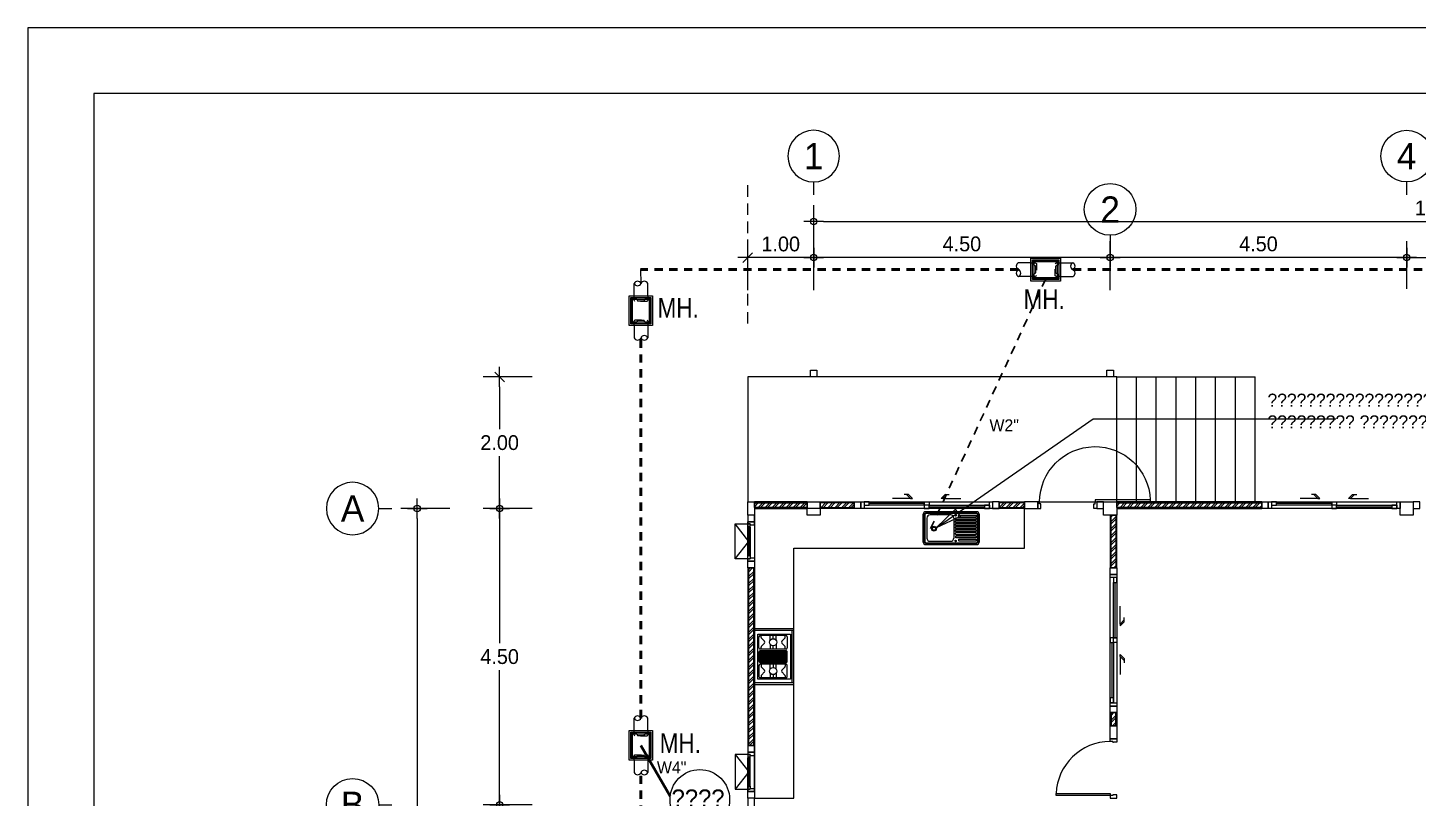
# Model space of a CAD drawing. Header units: inches. Extents: x -1366 to 1207, y -585 to 2554.
# Drawn here: x 712.89 to 733.99, y 2000.79 to 2012.49 of the extents above; entities that cross this region are included whole.
import ezdxf
from ezdxf.enums import TextEntityAlignment as Align

# ---------------------------------------------------------------- set-up
doc = ezdxf.new("R2010")
doc.units = ezdxf.units.IN
doc.header["$MEASUREMENT"] = 0
doc.header["$PDSIZE"] = 0.05
for name, pattern in [('01-TOI$0$HIDDEN2', [0.1875, 0.125, -0.0625]), ('HIDDEN', [0.375, 0.25, -0.125]), ('HIDDEN2', [0.1875, 0.125, -0.0625])]:
    doc.linetypes.add(name, pattern=pattern)
doc.layers.get('0').update_dxf_attribs({"linetype": 'CONTINUOUS'})
doc.layers.get('DEFPOINTS').update_dxf_attribs({"linetype": 'CONTINUOUS'})
doc.layers.add('0.01', color=253, linetype='CONTINUOUS', lineweight=13)
doc.layers.add('A-WALL', color=2, linetype='CONTINUOUS', lineweight=13)
doc.layers.add('Bodr A3', color=13, linetype='CONTINUOUS', plot=False)
for name, color, linetype in [('COLM', 3, 'CONTINUOUS'), ('DIM', 7, 'CONTINUOUS'), ('DIMS-BUBL', 5, 'CONTINUOUS'), ('DOOR', 7, 'CONTINUOUS'), ('DOOR_SWNG', 1, 'CONTINUOUS'), ('Floor-2', 9, 'CONTINUOUS'), ('GENERAL-010', 1, 'CONTINUOUS'), ('GRID', 5, 'HIDDEN'), ('GRID-BUBL', 5, 'CONTINUOUS'), ('GRID-TEXT', 3, 'CONTINUOUS'), ('HEAD', 7, 'CONTINUOUS'), ('ID-LOOSE', 42, 'CONTINUOUS'), ('INTERIOR', 15, 'CONTINUOUS'), ('L', 2, 'CONTINUOUS'), ('Line', 6, 'CONTINUOUS'), ('Stair-1', 6, 'CONTINUOUS'), ('TEXT', 4, 'CONTINUOUS'), ('WALL', 7, 'CONTINUOUS'), ('Wall finish-tile', 2, 'CONTINUOUS'), ('WALL_HATC', 251, 'CONTINUOUS'), ('wind', 7, 'CONTINUOUS')]:
    doc.layers.add(name, color=color, linetype=linetype)
doc.styles.add('cordia', font='CordiaUPC.ttf')
doc.styles.get("Standard").update_dxf_attribs({"font": 'CordiaUPC.ttf'})
doc.styles.add('style10', font='THSarabun.ttf')
doc.styles.add('STYLE3', font='upcdl.ttf')
doc.styles.add('style5', font='THSarabun.ttf')
doc.dimstyles.new('C-C100', dxfattribs={"dimtxt": 0.225, "dimasz": 0.15, "dimexe": 0.25, "dimexo": 0, "dimgap": 0.09, "dimtad": 1, "dimtih": 1, "dimtoh": 1, "dimzin": 0, "dimdsep": 46, "dimtxsty": 'style10', "dimblk1": 'B-2', "dimblk2": 'B-2', "dimsah": 1, "dimcen": 0.09, "dimdle": 0.18, "dimclrd": 1, "dimclre": 7, "dimclrt": 4, "dimadec": 0, "dimazin": 0, "dimtfac": 1, "dimtix": 1, "dimtmove": 2, "dimatfit": 3, "dimldrblk": 'B-2', "dimfxl": 1, "dimtolj": 1, "dimtzin": 0, "dimarcsym": 0})
doc.dimstyles.new('C-CC100', dxfattribs={"dimtxt": 0.225, "dimasz": 0.15, "dimexe": 0.25, "dimexo": 0, "dimgap": 0.09, "dimtad": 1, "dimtih": 1, "dimtoh": 1, "dimzin": 0, "dimdsep": 46, "dimtxsty": 'style10', "dimblk1": 'B-2', "dimblk2": 'B-2', "dimsah": 1, "dimcen": 0.09, "dimdle": 0.18, "dimclrd": 1, "dimclre": 7, "dimclrt": 2, "dimadec": 0, "dimazin": 0, "dimtfac": 1, "dimtix": 1, "dimtmove": 2, "dimatfit": 3, "dimldrblk": 'B-2', "dimfxl": 1, "dimtolj": 1, "dimtzin": 0, "dimarcsym": 0})
doc.dimstyles.new('C-L100', dxfattribs={"dimtxt": 0.225, "dimasz": 0.15, "dimexe": 0.25, "dimexo": 0, "dimgap": 0.09, "dimtad": 1, "dimtih": 1, "dimtoh": 1, "dimzin": 0, "dimdsep": 46, "dimtxsty": 'style10', "dimblk1": 'B-2', "dimblk2": 'B-3', "dimsah": 1, "dimcen": 0.09, "dimdle": 0.18, "dimclrd": 1, "dimclre": 7, "dimclrt": 4, "dimadec": 0, "dimazin": 0, "dimtfac": 1, "dimtix": 1, "dimtmove": 2, "dimatfit": 3, "dimldrblk": 'B-2', "dimfxl": 1, "dimtolj": 1, "dimtzin": 0, "dimarcsym": 0})
doc.dimstyles.new('ร-ร', dxfattribs={"dimscale": 0.2, "dimtxt": 0.9, "dimasz": 0.6, "dimexe": 0.2, "dimexo": 0.4, "dimgap": 0.2, "dimtad": 0, "dimtih": 1, "dimtoh": 1, "dimzin": 1, "dimdsep": 46, "dimtxsty": 'STANDARD', "dimblk": 'OBLIQUE', "dimcen": 0.2, "dimdle": 0.1, "dimclrd": 14, "dimclre": 256, "dimclrt": 256, "dimadec": 0, "dimazin": 0, "dimtfac": 1, "dimtofl": 0, "dimtmove": 0, "dimatfit": 3, "dimldrblk": 'CLOSEDBLANK', "dimfxl": 0.2, "dimarcsym": 0})

# ---------------------------------------------------------------- blocks, each defined once
blk = doc.blocks.new('B-2')
at = {"layer": 'DIM'}
blk.add_line((-1, 0), (1, 0), dxfattribs=at)
at = {"layer": 'DIM', "color": 2}
blk.add_line((0, 1), (0, -1), dxfattribs=at)
blk.add_circle((0, 0), 0.325, dxfattribs=at)
blk = doc.blocks.new('*D708')
at = {"layer": 'DEFPOINTS', "color": 0, "transparency": 16777216}
for p in [(720.046, 2005.19), (720.538, 2005.19), (720.538, 2000.69)]:
    blk.add_point(p, dxfattribs=at)
at = {"layer": 'DIM', "color": 7, "lineweight": -2, "transparency": 16777216}
for p, q in [((720.538, 2005.19), (719.796, 2005.19)), ((720.538, 2000.69), (719.796, 2000.69))]:
    blk.add_line(p, q, dxfattribs=at)
at = {"layer": 'DIM', "color": 1, "lineweight": -2, "transparency": 16777216}
for p, q in [((720.046, 2005.04), (720.046, 2003.147)), ((720.046, 2000.84), (720.046, 2002.734))]:
    blk.add_line(p, q, dxfattribs=at)
at = {"layer": 'DIM', "color": 1, "lineweight": -2, "transparency": 16777216, "xscale": 0.15, "yscale": 0.15, "zscale": 0.15}
for p, rotation in [((720.046, 2005.19), 90), ((720.046, 2000.69), 270)]:
    blk.add_blockref('B-2', p, dxfattribs=dict(at, rotation=rotation))
at = {"layer": 'DIM', "color": 4, "transparency": 16777216, "insert": (720.046, 2002.94), "char_height": 0.225, "attachment_point": 5, "style": 'style10'}
blk.add_mtext('\\A1;4.50', dxfattribs=at)
blk = doc.blocks.new('*D709')
at = {"layer": 'DEFPOINTS', "color": 0, "transparency": 16777216}
for p in [(743.812, 2009.549), (724.812, 2008.967), (743.812, 2008.967)]:
    blk.add_point(p, dxfattribs=at)
at = {"layer": 'DIM', "color": 7, "lineweight": -2, "transparency": 16777216}
for p, q in [((724.812, 2008.967), (724.812, 2009.799)), ((743.812, 2008.967), (743.812, 2009.799))]:
    blk.add_line(p, q, dxfattribs=at)
at = {"layer": 'DIM', "color": 1, "lineweight": -2, "transparency": 16777216}
blk.add_line((724.962, 2009.549), (743.662, 2009.549), dxfattribs=at)
at = {"layer": 'DIM', "color": 1, "lineweight": -2, "transparency": 16777216, "xscale": 0.15, "yscale": 0.15, "zscale": 0.15, "rotation": 180}
blk.add_blockref('B-2', (724.812, 2009.549), dxfattribs=at)
at = {"layer": 'DIM', "color": 1, "lineweight": -2, "transparency": 16777216, "xscale": 0.15, "yscale": 0.15, "zscale": 0.15}
blk.add_blockref('B-2', (743.812, 2009.549), dxfattribs=at)
at = {"layer": 'DIM', "color": 2, "transparency": 16777216, "insert": (734.312, 2009.754), "char_height": 0.225, "attachment_point": 5, "style": 'style10'}
blk.add_mtext('\\A1;19.00', dxfattribs=at)
blk = doc.blocks.new('*D710')
at = {"layer": 'DEFPOINTS', "color": 0, "transparency": 16777216}
for p in [(724.812, 2009.002), (724.812, 2008.509), (729.312, 2008.529)]:
    blk.add_point(p, dxfattribs=at)
at = {"layer": 'DIM', "color": 7, "lineweight": -2, "transparency": 16777216}
for p, q in [((724.812, 2008.509), (724.812, 2009.252)), ((729.312, 2008.529), (729.312, 2009.252))]:
    blk.add_line(p, q, dxfattribs=at)
at = {"layer": 'DIM', "color": 1, "lineweight": -2, "transparency": 16777216}
blk.add_line((729.162, 2009.002), (724.962, 2009.002), dxfattribs=at)
at = {"layer": 'DIM', "color": 1, "lineweight": -2, "transparency": 16777216, "xscale": 0.15, "yscale": 0.15, "zscale": 0.15, "rotation": 180}
blk.add_blockref('B-2', (724.812, 2009.002), dxfattribs=at)
at = {"layer": 'DIM', "color": 1, "lineweight": -2, "transparency": 16777216, "xscale": 0.15, "yscale": 0.15, "zscale": 0.15}
blk.add_blockref('B-2', (729.312, 2009.002), dxfattribs=at)
at = {"layer": 'DIM', "color": 4, "transparency": 16777216, "insert": (727.062, 2009.208), "char_height": 0.225, "attachment_point": 5, "style": 'style10'}
blk.add_mtext('\\A1;4.50', dxfattribs=at)
blk = doc.blocks.new('S-BBUP')
at = {"layer": 'GRID-BUBL'}
blk.add_line((0, 0.25), (0, 0), dxfattribs=at)
blk.add_circle((0, 0.75), 0.5, dxfattribs=at)
at = {"layer": 'GRID-TEXT'}
blk.add_attdef('X', text='', height=0.5, dxfattribs=at).set_placement((0, 0.75), align=Align.MIDDLE)
blk = doc.blocks.new('*D711')
at = {"layer": 'DEFPOINTS', "color": 0, "transparency": 16777216}
for p in [(729.312, 2009.002), (729.312, 2008.509), (733.812, 2008.529)]:
    blk.add_point(p, dxfattribs=at)
at = {"layer": 'DIM', "color": 7, "lineweight": -2, "transparency": 16777216}
for p, q in [((729.312, 2008.509), (729.312, 2009.252)), ((733.812, 2008.529), (733.812, 2009.252))]:
    blk.add_line(p, q, dxfattribs=at)
at = {"layer": 'DIM', "color": 1, "lineweight": -2, "transparency": 16777216}
blk.add_line((733.662, 2009.002), (729.462, 2009.002), dxfattribs=at)
at = {"layer": 'DIM', "color": 1, "lineweight": -2, "transparency": 16777216, "xscale": 0.15, "yscale": 0.15, "zscale": 0.15, "rotation": 180}
blk.add_blockref('B-2', (729.312, 2009.002), dxfattribs=at)
at = {"layer": 'DIM', "color": 1, "lineweight": -2, "transparency": 16777216, "xscale": 0.15, "yscale": 0.15, "zscale": 0.15}
blk.add_blockref('B-2', (733.812, 2009.002), dxfattribs=at)
at = {"layer": 'DIM', "color": 4, "transparency": 16777216, "insert": (731.562, 2009.208), "char_height": 0.225, "attachment_point": 5, "style": 'style10'}
blk.add_mtext('\\A1;4.50', dxfattribs=at)
blk = doc.blocks.new('*D712')
at = {"layer": 'DEFPOINTS', "color": 0, "transparency": 16777216}
for p in [(720.538, 2000.69), (720.046, 1998.69), (720.538, 1998.69)]:
    blk.add_point(p, dxfattribs=at)
at = {"layer": 'DIM', "color": 7, "lineweight": -2, "transparency": 16777216}
for p, q in [((720.538, 2000.69), (719.796, 2000.69)), ((720.538, 1998.69), (719.796, 1998.69))]:
    blk.add_line(p, q, dxfattribs=at)
at = {"layer": 'DIM', "color": 1, "lineweight": -2, "transparency": 16777216}
for p, q in [((720.046, 2000.54), (720.046, 1999.895)), ((720.046, 1998.84), (720.046, 1999.485))]:
    blk.add_line(p, q, dxfattribs=at)
at = {"layer": 'DIM', "color": 1, "lineweight": -2, "transparency": 16777216, "xscale": 0.15, "yscale": 0.15, "zscale": 0.15}
for p, rotation in [((720.046, 2000.69), 90), ((720.046, 1998.69), 270)]:
    blk.add_blockref('B-2', p, dxfattribs=dict(at, rotation=rotation))
at = {"layer": 'DIM', "color": 4, "transparency": 16777216, "insert": (720.046, 1999.69), "char_height": 0.225, "attachment_point": 5, "style": 'style10'}
blk.add_mtext('\\A1;2.00', dxfattribs=at)
blk = doc.blocks.new('*D713')
at = {"layer": 'DEFPOINTS', "color": 0, "transparency": 16777216}
for p in [(718.796, 2005.19), (719.288, 2005.19), (719.288, 1989.69)]:
    blk.add_point(p, dxfattribs=at)
at = {"layer": 'DIM', "color": 7, "lineweight": -2, "transparency": 16777216}
for p, q in [((719.288, 2005.19), (718.546, 2005.19)), ((719.288, 1989.69), (718.546, 1989.69))]:
    blk.add_line(p, q, dxfattribs=at)
at = {"layer": 'DIM', "color": 1, "lineweight": -2, "transparency": 16777216}
for p, q in [((718.796, 2005.04), (718.796, 1997.645)), ((718.796, 1989.84), (718.796, 1997.235))]:
    blk.add_line(p, q, dxfattribs=at)
at = {"layer": 'DIM', "color": 1, "lineweight": -2, "transparency": 16777216, "xscale": 0.15, "yscale": 0.15, "zscale": 0.15}
for p, rotation in [((718.796, 2005.19), 90), ((718.796, 1989.69), 270)]:
    blk.add_blockref('B-2', p, dxfattribs=dict(at, rotation=rotation))
at = {"layer": 'DIM', "color": 2, "transparency": 16777216, "insert": (718.796, 1997.44), "char_height": 0.225, "attachment_point": 5, "style": 'style10'}
blk.add_mtext('\\A1;15.50', dxfattribs=at)
blk = doc.blocks.new('B-3')
at = {"layer": 'DIM'}
blk.add_line((-1, 0), (1, 0), dxfattribs=at)
at = {"layer": 'DIM', "color": 7}
blk.add_line((-0.49, -0.49), (0.49, 0.49), dxfattribs=at)
blk = doc.blocks.new('*D715')
at = {"layer": 'DEFPOINTS', "color": 0, "transparency": 16777216}
for p in [(723.812, 2009.002), (723.812, 2008.509), (724.812, 2008.529)]:
    blk.add_point(p, dxfattribs=at)
at = {"layer": 'DIM', "color": 7, "lineweight": -2, "transparency": 16777216}
for p, q in [((723.812, 2008.509), (723.812, 2009.252)), ((724.812, 2008.529), (724.812, 2009.252))]:
    blk.add_line(p, q, dxfattribs=at)
at = {"layer": 'DIM', "color": 1, "lineweight": -2, "transparency": 16777216}
blk.add_line((724.662, 2009.002), (723.962, 2009.002), dxfattribs=at)
at = {"layer": 'DIM', "color": 1, "lineweight": -2, "transparency": 16777216, "xscale": 0.15, "yscale": 0.15, "zscale": 0.15, "rotation": 180}
blk.add_blockref('B-3', (723.812, 2009.002), dxfattribs=at)
at = {"layer": 'DIM', "color": 1, "lineweight": -2, "transparency": 16777216, "xscale": 0.15, "yscale": 0.15, "zscale": 0.15}
blk.add_blockref('B-2', (724.812, 2009.002), dxfattribs=at)
at = {"layer": 'DIM', "color": 4, "transparency": 16777216, "insert": (724.312, 2009.207), "char_height": 0.225, "attachment_point": 5, "style": 'style10'}
blk.add_mtext('\\A1;1.00', dxfattribs=at)
blk = doc.blocks.new('*D720')
at = {"layer": 'DEFPOINTS', "color": 0, "transparency": 16777216}
for p in [(738.812, 2009.002), (733.812, 2008.529), (738.812, 2008.509)]:
    blk.add_point(p, dxfattribs=at)
at = {"layer": 'DIM', "color": 7, "lineweight": -2, "transparency": 16777216}
for p, q in [((733.812, 2008.529), (733.812, 2009.252)), ((738.812, 2008.509), (738.812, 2009.252))]:
    blk.add_line(p, q, dxfattribs=at)
at = {"layer": 'DIM', "color": 1, "lineweight": -2, "transparency": 16777216}
blk.add_line((733.962, 2009.002), (738.662, 2009.002), dxfattribs=at)
at = {"layer": 'DIM', "color": 1, "lineweight": -2, "transparency": 16777216, "xscale": 0.15, "yscale": 0.15, "zscale": 0.15, "rotation": 180}
blk.add_blockref('B-2', (733.812, 2009.002), dxfattribs=at)
at = {"layer": 'DIM', "color": 1, "lineweight": -2, "transparency": 16777216, "xscale": 0.15, "yscale": 0.15, "zscale": 0.15}
blk.add_blockref('B-2', (738.812, 2009.002), dxfattribs=at)
at = {"layer": 'DIM', "color": 4, "transparency": 16777216, "insert": (736.312, 2009.207), "char_height": 0.225, "attachment_point": 5, "style": 'style10'}
blk.add_mtext('\\A1;5.00', dxfattribs=at)
blk = doc.blocks.new('*D725')
at = {"layer": 'DEFPOINTS', "color": 0, "transparency": 16777216}
for p in [(720.046, 2007.19), (720.538, 2007.19), (720.538, 2005.19)]:
    blk.add_point(p, dxfattribs=at)
at = {"layer": 'DIM', "color": 7, "lineweight": -2, "transparency": 16777216}
for p, q in [((720.538, 2007.19), (719.796, 2007.19)), ((720.538, 2005.19), (719.796, 2005.19))]:
    blk.add_line(p, q, dxfattribs=at)
at = {"layer": 'DIM', "color": 1, "lineweight": -2, "transparency": 16777216}
for p, q in [((720.046, 2007.04), (720.046, 2006.395)), ((720.046, 2005.34), (720.046, 2005.985))]:
    blk.add_line(p, q, dxfattribs=at)
at = {"layer": 'DIM', "color": 1, "lineweight": -2, "transparency": 16777216, "xscale": 0.15, "yscale": 0.15, "zscale": 0.15}
for name, p, rotation in [('B-3', (720.046, 2007.19), 90), ('B-2', (720.046, 2005.19), 270)]:
    blk.add_blockref(name, p, dxfattribs=dict(at, rotation=rotation))
at = {"layer": 'DIM', "color": 4, "transparency": 16777216, "insert": (720.046, 2006.19), "char_height": 0.225, "attachment_point": 5, "style": 'style10'}
blk.add_mtext('\\A1;2.00', dxfattribs=at)
blk = doc.blocks.new('DR090SL2')
at = {"layer": 'DOOR'}
for points in [[(-0.41, 0.87), (-0.38, 0.87), (-0.38, 0.05), (-0.41, 0.05)], [(-0.41, 0.05), (-0.45, 0.05), (-0.45, -0.05), (-0.4, -0.05), (-0.4, 0.01), (-0.41, 0.01)], [(0.4, 0), (0.4, 0.01), (0.41, 0.01), (0.41, 0.05), (0.45, 0.05), (0.45, -0.05), (0.4, -0.05), (0.4, 0.01)]]:
    blk.add_lwpolyline(points, close=True, dxfattribs=at)
at = {"layer": 'DOOR_SWNG'}
blk.add_arc((-0.41, 0.05), 0.82, 0, 87.9033, dxfattribs=at)
blk = doc.blocks.new('GAS')
at = {"layer": 'GENERAL-010'}
h = blk.add_hatch(dxfattribs=at)
h.set_pattern_fill('_USER', color=256, scale=0.02, angle=180, style=0, pattern_type=0)
h.set_pattern_definition([(180, (-29.32497, 18.717432), (0, -0.02), [])])
h.paths.add_polyline_path([(-0.09, -0.46, 0.414214), (-0.07, -0.48), (0.07, -0.48, 0.414214), (0.09, -0.46), (0.09, -0.07, 0.414214), (0.07, -0.05), (-0.07, -0.05, 0.414214), (-0.09, -0.07)])
at = {"layer": 'GENERAL-010', "color": 8}
for p, q in [((-0.323, -0.07), (-0.323, -0.46)), ((-0.293, -0.082), (-0.323, -0.082)), ((-0.303, -0.05), (-0.135, -0.05)), ((-0.233, -0.134), (-0.279, -0.088)), ((-0.205, -0.134), (-0.159, -0.088)), ((-0.115, -0.082), (-0.145, -0.082)), ((-0.115, -0.07), (-0.115, -0.46)), ((0.115, -0.07), (0.115, -0.46)), ((0.115, -0.082), (0.145, -0.082)), ((0.302, -0.05), (0.135, -0.05)), ((0.205, -0.134), (0.159, -0.088)), ((0.233, -0.134), (0.279, -0.088)), ((0.293, -0.082), (0.322, -0.082)), ((0.322, -0.07), (0.322, -0.46)), ((-0.249, -0.22), (-0.323, -0.22)), ((-0.273, -0.265), (-0.323, -0.265)), ((-0.249, -0.31), (-0.323, -0.31)), ((-0.233, -0.396), (-0.279, -0.442)), ((-0.205, -0.396), (-0.159, -0.442)), ((-0.189, -0.22), (-0.115, -0.22)), ((-0.189, -0.31), (-0.115, -0.31)), ((-0.115, -0.265), (-0.165, -0.265)), ((0.189, -0.22), (0.115, -0.22)), ((0.115, -0.265), (0.165, -0.265)), ((0.189, -0.31), (0.115, -0.31)), ((0.205, -0.396), (0.159, -0.442)), ((0.233, -0.396), (0.279, -0.442)), ((0.249, -0.22), (0.322, -0.22)), ((0.249, -0.31), (0.322, -0.31)), ((0.273, -0.265), (0.322, -0.265)), ((-0.293, -0.448), (-0.323, -0.448)), ((-0.135, -0.48), (-0.303, -0.48)), ((-0.115, -0.448), (-0.145, -0.448)), ((0.115, -0.448), (0.145, -0.448)), ((0.135, -0.48), (0.302, -0.48)), ((0.293, -0.448), (0.322, -0.448))]:
    blk.add_line(p, q, dxfattribs=at)
blk.add_lwpolyline([(0.343, -0.5), (-0.343, -0.5), (-0.343, 0), (0.343, 0)], close=True, dxfattribs=at)
blk.add_lwpolyline([(0.07, -0.05), (-0.07, -0.05, 0.414214), (-0.09, -0.07), (-0.09, -0.46, 0.414214), (-0.07, -0.48), (0.07, -0.48, 0.414214), (0.09, -0.46), (0.09, -0.07, 0.414214)], format="xyb", close=True, dxfattribs=at)
for centre in [(-0.219, -0.265), (0.219, -0.265)]:
    blk.add_circle(centre, 0.0541, dxfattribs=at)
for centre, start, end in [((-0.303, -0.07), 90, 180), ((-0.293, -0.102), 45, 90), ((-0.219, -0.12), 225, 315), ((-0.145, -0.102), 90, 135), ((-0.135, -0.07), 0, 90), ((0.135, -0.07), 90, 180), ((0.145, -0.102), 45, 90), ((0.219, -0.12), 225, 315), ((0.293, -0.102), 90, 135), ((0.302, -0.07), 0, 90), ((-0.219, -0.41), 45, 135), ((0.219, -0.41), 45, 135), ((-0.303, -0.46), 180, 270), ((-0.293, -0.428), 270, 315), ((-0.145, -0.428), 225, 270), ((-0.135, -0.46), 270, 0), ((0.135, -0.46), 180, 270), ((0.145, -0.428), 270, 315), ((0.293, -0.428), 225, 270), ((0.302, -0.46), 270, 0)]:
    blk.add_arc(centre, 0.02, start, end, dxfattribs=at)
blk = doc.blocks.new('A$C69AC065E')
at = {"layer": 'GENERAL-010'}
for p, q in [((0, 0.451), (0, 0.05)), ((0.02, 0.451), (0.02, 0.05)), ((0.03, 0.451), (0.03, 0.05)), ((0.81, 0.501), (0.05, 0.501)), ((0.81, 0.481), (0.05, 0.481)), ((0.81, 0.471), (0.05, 0.471)), ((0.42, 0.451), (0.11, 0.451)), ((0.83, 0.05), (0.83, 0.451)), ((0.84, 0.05), (0.84, 0.451)), ((0.86, 0.05), (0.86, 0.451)), ((0.06, 0.401), (0.06, 0.101)), ((0.47, 0.401), (0.47, 0.101)), ((0.05, 0.03), (0.81, 0.03)), ((0.05, 0.02), (0.81, 0.02)), ((0.05, 0), (0.81, 0)), ((0.11, 0.051), (0.42, 0.051))]:
    blk.add_line(p, q, dxfattribs=at)
for points in [[(0.553, 0.45), (0.798, 0.45, -0.414214), (0.808, 0.44), (0.808, 0.429, -0.414214), (0.798, 0.419), (0.553, 0.419, -0.414214), (0.543, 0.429), (0.543, 0.44, -0.414214)], [(0.505, 0.408), (0.798, 0.408, -0.414214), (0.808, 0.398), (0.808, 0.387, -0.414214), (0.798, 0.377), (0.505, 0.377, -0.414214), (0.495, 0.387), (0.495, 0.398, -0.414214)], [(0.505, 0.366), (0.798, 0.366, -0.414214), (0.808, 0.356), (0.808, 0.344, -0.414214), (0.798, 0.334), (0.505, 0.334, -0.414214), (0.495, 0.344), (0.495, 0.356, -0.414214)], [(0.505, 0.32), (0.798, 0.32, -0.414214), (0.808, 0.31), (0.808, 0.299, -0.414214), (0.798, 0.289), (0.505, 0.289, -0.414214), (0.495, 0.299), (0.495, 0.31, -0.414214)], [(0.505, 0.276), (0.798, 0.276, -0.414214), (0.808, 0.266), (0.808, 0.255, -0.414214), (0.798, 0.245), (0.505, 0.245, -0.414214), (0.495, 0.255), (0.495, 0.266, -0.414214)], [(0.505, 0.229), (0.798, 0.229, -0.414214), (0.808, 0.219), (0.808, 0.208, -0.414214), (0.798, 0.198), (0.505, 0.198, -0.414214), (0.495, 0.208), (0.495, 0.219, -0.414214)], [(0.507, 0.183), (0.798, 0.183, -0.414214), (0.808, 0.173), (0.808, 0.161, -0.414214), (0.798, 0.151), (0.507, 0.151, -0.414214), (0.497, 0.161), (0.497, 0.173, -0.414214)], [(0.509, 0.134), (0.798, 0.134, -0.414214), (0.808, 0.124), (0.808, 0.113, -0.414214), (0.798, 0.103), (0.509, 0.103, -0.414214), (0.499, 0.113), (0.499, 0.124, -0.414214)], [(0.555, 0.084), (0.798, 0.084, -0.414214), (0.808, 0.074), (0.808, 0.063, -0.414214), (0.798, 0.053), (0.555, 0.053, -0.414214), (0.545, 0.063), (0.545, 0.074, -0.414214)]]:
    blk.add_lwpolyline(points, format="xyb", close=True, dxfattribs=at)
for centre, radius in [((0.497, 0.446), 0.011), ((0.17, 0.243), 0.0375), ((0.17, 0.243), 0.0243), ((0.497, 0.056), 0.011)]:
    blk.add_circle(centre, radius, dxfattribs=at)
for centre, radius, start, end in [((0.05, 0.451), 0.05, 90, 180), ((0.05, 0.451), 0.03, 90, 180), ((0.05, 0.451), 0.02, 90, 180), ((0.11, 0.401), 0.05, 90, 180), ((0.42, 0.401), 0.05, 0, 90), ((0.81, 0.451), 0.05, 0, 90), ((0.81, 0.451), 0.03, 0, 90), ((0.81, 0.451), 0.02, 0, 90), ((0.05, 0.05), 0.05, 180, 270), ((0.05, 0.05), 0.03, 180, 270), ((0.05, 0.05), 0.02, 180, 270), ((0.11, 0.101), 0.05, 180, 270), ((0.42, 0.101), 0.05, 270, 0), ((0.81, 0.05), 0.05, 270, 360), ((0.81, 0.05), 0.02, 270, 360), ((0.81, 0.05), 0.03, 270, 360)]:
    blk.add_arc(centre, radius, start, end, dxfattribs=at)
blk = doc.blocks.new('DR090SL1')
at = {"layer": 'DOOR'}
for points in [[(-0.42, 0.05), (-1.26, 0.05), (-1.26, 0.08), (-0.42, 0.08)], [(-0.45, 0.05), (-0.45, -0.05), (-0.4, -0.05), (-0.4, 0.02), (-0.42, 0.02), (-0.42, 0.05)], [(0.45, 0.05), (0.45, -0.05), (0.4, -0.05), (0.4, 0.02), (0.42, 0.02), (0.42, 0.05)]]:
    blk.add_lwpolyline(points, close=True, dxfattribs=at)
at = {"layer": 'DOOR', "color": 15}
blk.add_arc((-0.42, 0.05), 0.84, 0, 177.9533, dxfattribs=at)
blk = doc.blocks.new('_ClosedBlank')
at = {"color": 0, "linetype": 'ByBlock', "lineweight": -2}
for p, q in [((-1, 0.167), (0, 0)), ((-1, 0.167), (-1, -0.167)), ((0, 0), (-1, -0.167))]:
    blk.add_line(p, q, dxfattribs=at)
blk = doc.blocks.new('_Oblique')
at = {"color": 0, "linetype": 'ByBlock', "lineweight": -2}
blk.add_line((-0.5, -0.5), (0.5, 0.5), dxfattribs=at)

msp = doc.modelspace()

# ---------------------------------------------------------------- hatches: boundary and pattern name
at = {"layer": 'WALL_HATC'}
h = msp.add_hatch(dxfattribs=at)
h.set_pattern_fill('ANSI32', color=256, scale=0.2, angle=0.00305, style=0)
h.set_pattern_definition([(224.99694, (710.12779, 2013.601305), (0.05303017, -0.05303585), []), (224.99694, (710.092435, 2013.60131), (0.05303017, -0.05303585), [])])
h.paths.add_polyline_path([(723.9117, 2005.2754), (724.7117, 2005.2754), (724.7117, 2005.2054), (723.9117, 2005.2054)])
h = msp.add_hatch(dxfattribs=at)
h.set_pattern_fill('ANSI32', color=256, scale=0.2, angle=0.00764, style=0)
h.set_pattern_definition([(45.00764, (740.90073, 2010.47262), (-0.05304008, 0.05302594), []), (45.00764, (740.936086, 2010.47262), (-0.05304008, 0.05302594), [])])
h.paths.add_polyline_path([(724.9117, 2005.2054), (725.4283, 2005.2054), (725.4283, 2005.2754), (724.9117, 2005.2754)])
h = msp.add_hatch(dxfattribs=at)
h.set_pattern_fill('ANSI32', color=256, scale=0.2, angle=0.00764, style=0)
h.set_pattern_definition([(45.00764, (743.50073, 2010.47263), (-0.05304008, 0.05302594), []), (45.00764, (743.53609, 2010.472634), (-0.05304008, 0.05302594), [])])
h.paths.add_polyline_path([(727.6283, 2005.2054), (728.0117, 2005.2054), (728.0117, 2005.2754), (727.6283, 2005.2754)])
h = msp.add_hatch(dxfattribs=at)
h.set_pattern_fill('ANSI32', color=256, scale=0.2, angle=179.99236, style=0)
h.set_pattern_definition([(45.00764, (745.65074, 2010.47262), (-0.05304008, 0.05302594), []), (45.00764, (745.68609, 2010.47263), (-0.05304008, 0.05302594), [])])
h.paths.add_polyline_path([(731.6117, 2005.2054), (729.4117, 2005.2054), (729.4117, 2005.2754), (731.6117, 2005.2754)])
h = msp.add_hatch(dxfattribs=at)
h.set_pattern_fill('ANSI32', color=256, scale=0.2, angle=360, style=0)
h.set_pattern_definition([(45, (2476.969495, 2227.51224), (-0.0530330086, 0.0530330086), []), (45, (2477.00485, 2227.51224), (-0.0530330086, 0.0530330086), [])])
h.paths.add_polyline_path([(729.3267, 2004.2904), (729.3267, 2005.0904), (729.3967, 2005.0904), (729.3967, 2004.2904)])
h = msp.add_hatch(dxfattribs=at)
h.set_pattern_fill('ANSI32', color=256, scale=0.2, angle=360, style=0)
h.set_pattern_definition([(45, (729.9186, 2002.08514), (-0.053033, 0.053033), []), (45, (729.95396, 2002.08514), (-0.053033, 0.053033), [])])
h.paths.add_polyline_path([(723.8267, 2001.5904), (723.8267, 2004.2904), (723.8967, 2004.2904), (723.8967, 2001.5904)])
h = msp.add_hatch(dxfattribs=at)
h.set_pattern_fill('ANSI32', color=256, scale=0.2, angle=179.99694, style=0)
h.set_pattern_definition([(224.99694, (696.34493, 2011.07048), (0.05303018, -0.05303584), []), (224.99694, (696.30958, 2011.07048), (0.05303018, -0.05303584), [])])
h.paths.add_polyline_path([(729.3967, 2001.8904), (729.3967, 2002.0904), (729.3267, 2002.0904), (729.3267, 2001.8904)])

# ---------------------------------------------------------------- linework, layer by layer
at = {"linetype": '01-TOI$0$HIDDEN2', "lineweight": 30}
msp.add_line((728.3333, 2008.6771), (726.58, 2004.87), dxfattribs=at)
at = {"lineweight": 50}
msp.add_line((722.1902, 2001.5929), (722.6324, 2000.8198), dxfattribs=at)
at = {"lineweight": 18}
msp.add_circle((723.0847, 2000.7728), 0.4522, dxfattribs=at)
at = {"layer": 'A-WALL', "color": 1}
for points in [[(728.182, 2008.7675), (728.182, 2008.8687), (728.1417, 2008.8889), (728.1417, 2008.9595), (728.5249, 2008.9595), (728.5249, 2008.8889), (728.4845, 2008.8687), (728.4845, 2008.7679), (728.5249, 2008.7477), (728.5249, 2008.6771), (728.1417, 2008.6771), (728.1417, 2008.7473)], [(722.241, 2008.044), (722.1397, 2008.044), (722.1196, 2008.0037), (722.049, 2008.0037), (722.049, 2008.3869), (722.1196, 2008.3869), (722.1397, 2008.3466), (722.2406, 2008.3466), (722.2608, 2008.3869), (722.3314, 2008.3869), (722.3314, 2008.0037), (722.2611, 2008.0037)], [(722.241, 2001.4416), (722.1397, 2001.4416), (722.1196, 2001.4013), (722.049, 2001.4013), (722.049, 2001.7845), (722.1196, 2001.7845), (722.1397, 2001.7442), (722.2406, 2001.7442), (722.2607, 2001.7845), (722.3313, 2001.7845), (722.3313, 2001.4013), (722.2611, 2001.4013)]]:
    msp.add_lwpolyline(points, close=True, dxfattribs=at)
at = {"layer": 'Bodr A3'}
msp.add_lwpolyline([(712.8852, 1982.7916), (754.8852, 1982.7916), (754.8852, 2012.4916), (712.8852, 2012.4916)], close=True, dxfattribs=at)
at = {"layer": 'COLM'}
for points in [[(724.8617, 2007.2904), (724.8617, 2007.1904), (724.7617, 2007.1904), (724.7617, 2007.2904)], [(729.3617, 2007.2904), (729.3617, 2007.1904), (729.2617, 2007.1904), (729.2617, 2007.2904)], [(724.9117, 2005.2904), (724.9117, 2005.0904), (724.7117, 2005.0904), (724.7117, 2005.2904)], [(729.4117, 2005.2904), (729.4117, 2005.0904), (729.2117, 2005.0904), (729.2117, 2005.2904)], [(733.9117, 2005.2904), (733.9117, 2005.0904), (733.7117, 2005.0904), (733.7117, 2005.2904)]]:
    msp.add_lwpolyline(points, close=True, dxfattribs=at)
at = {"layer": 'Floor-2'}
msp.add_line((728.2417, 2005.2904), (729.0817, 2005.2904), dxfattribs=at)
msp.add_lwpolyline([(729.4117, 2005.2904), (729.4117, 2007.1904), (723.8117, 2007.1904), (723.8117, 2005.2904)], dxfattribs=at)
at = {"layer": 'GRID', "ltscale": 0.7}
msp.add_line((723.8117, 2007.9994), (723.8117, 2010.1504), dxfattribs=at)
at = {"layer": 'HEAD', "color": 5}
msp.add_lwpolyline([(713.8852, 1985.8641), (753.8852, 1985.8641), (753.8852, 2011.4916), (713.8852, 2011.4916)], close=True, dxfattribs=at)
at = {"layer": 'ID-LOOSE'}
for points in [[(728.0117, 2004.5904), (728.0117, 2005.1904), (723.9117, 2005.1904), (723.9117, 2000.7904), (724.5117, 2000.7904)], [(724.5117, 2000.7904), (724.5117, 2004.5904), (728.0117, 2004.5904)]]:
    msp.add_lwpolyline(points, dxfattribs=at)
at = {"layer": 'L'}
for p, q in [((728.1064, 2008.9206), (727.9204, 2008.9206)), ((728.5602, 2008.9208), (728.7461, 2008.9208)), ((728.1064, 2008.7156), (727.9204, 2008.7156)), ((728.5602, 2008.7158), (728.7461, 2008.7158)), ((722.0877, 2008.4222), (722.0877, 2008.6082)), ((722.2927, 2008.4222), (722.2927, 2008.6082)), ((722.0879, 2007.9684), (722.0879, 2007.7824)), ((722.2929, 2007.9684), (722.2929, 2007.7824)), ((722.0877, 2001.8198), (722.0877, 2002.0058)), ((722.2927, 2001.8198), (722.2927, 2002.0058)), ((722.0878, 2001.366), (722.0878, 2001.1801)), ((722.2928, 2001.366), (722.2928, 2001.1801))]:
    msp.add_line(p, q, dxfattribs=at)
for points in [[(727.9204, 2008.9206, 0.6666667), (727.9204, 2008.8181, 0.6666667), (727.9204, 2008.7156, 0.6666667), (727.9204, 2008.8181)], [(728.7461, 2008.7158, 0.6666667), (728.7461, 2008.8183, 0.6666667), (728.7461, 2008.9208, 0.6666667), (728.7461, 2008.8183)], [(722.2927, 2008.6082, 0.6666667), (722.1902, 2008.6082, 0.6666667), (722.0877, 2008.6082, 0.6666667), (722.1902, 2008.6082)], [(722.0879, 2007.7824, 0.6666667), (722.1904, 2007.7824, 0.6666667), (722.2929, 2007.7824, 0.6666667), (722.1904, 2007.7824)], [(722.2927, 2002.0058, 0.6666667), (722.1902, 2002.0058, 0.6666667), (722.0877, 2002.0058, 0.6666667), (722.1902, 2002.0058)], [(722.0878, 2001.1801, 0.6666667), (722.1903, 2001.1801, 0.6666667), (722.2928, 2001.1801, 0.6666667), (722.1903, 2001.1801)]]:
    msp.add_lwpolyline(points, format="xyb", dxfattribs=at)
for points in [[(728.5602, 2008.9948), (728.5602, 2008.6418), (728.1064, 2008.6418), (728.1064, 2008.9948)], [(728.535, 2008.667), (728.1316, 2008.667), (728.1316, 2008.9696), (728.535, 2008.9696)], [(722.0137, 2008.4222), (722.3666, 2008.4222), (722.3666, 2007.9684), (722.0137, 2007.9684)], [(722.3414, 2008.397), (722.3414, 2007.9936), (722.0389, 2007.9936), (722.0389, 2008.397)], [(722.0137, 2001.8198), (722.3666, 2001.8198), (722.3666, 2001.366), (722.0137, 2001.366)], [(722.3414, 2001.7946), (722.3414, 2001.3912), (722.0389, 2001.3912), (722.0389, 2001.7946)]]:
    msp.add_lwpolyline(points, close=True, dxfattribs=at)
at = {"layer": 'Line', "color": 8, "ltscale": 0.2}
msp.add_line((724.5117, 2003.3654), (723.9117, 2003.3654), dxfattribs=at)
at = {"layer": 'Line', "color": 8, "linetype": 'HIDDEN2', "ltscale": 0.75}
for points in [[(728.1064, 2008.9206), (728.1747, 2008.9206), (728.1918, 2008.9108), (728.1918, 2008.7255), (728.1747, 2008.7156), (728.1064, 2008.7156)], [(728.5602, 2008.7158), (728.4918, 2008.7158), (728.4748, 2008.7257), (728.4748, 2008.9109), (728.4918, 2008.9208), (728.5602, 2008.9208)], [(722.2927, 2008.4222), (722.2927, 2008.3539), (722.2828, 2008.3368), (722.0975, 2008.3368), (722.0877, 2008.3539), (722.0877, 2008.4222)], [(722.0879, 2007.9684), (722.0879, 2008.0367), (722.0977, 2008.0538), (722.283, 2008.0538), (722.2929, 2008.0367), (722.2929, 2007.9684)], [(722.2927, 2001.8198), (722.2927, 2001.7515), (722.2828, 2001.7344), (722.0975, 2001.7344), (722.0877, 2001.7515), (722.0877, 2001.8198)], [(722.0878, 2001.366), (722.0878, 2001.4343), (722.0977, 2001.4514), (722.283, 2001.4514), (722.2928, 2001.4343), (722.2928, 2001.366)]]:
    msp.add_lwpolyline(points, dxfattribs=at)
at = {"layer": 'Line'}
for points in [[(728.5097, 2008.6922), (728.1568, 2008.6922), (728.1568, 2008.9444), (728.5097, 2008.9444)], [(722.3162, 2008.3718), (722.3162, 2008.0188), (722.0641, 2008.0188), (722.0641, 2008.3718)], [(722.3162, 2001.7694), (722.3162, 2001.4164), (722.0641, 2001.4164), (722.0641, 2001.7694)]]:
    msp.add_lwpolyline(points, close=True, dxfattribs=at)
at = {"layer": 'Line', "color": 8, "ltscale": 0.2}
for points in [[(724.4867, 2002.5404), (724.4867, 2002.5404), (724.4867, 2003.3404), (724.4867, 2003.3404), (724.4867, 2003.3404)], [(723.9117, 2002.5154), (724.5117, 2002.5154)]]:
    msp.add_lwpolyline(points, dxfattribs=at)
at = {"layer": 'Stair-1'}
for p, q in [((729.4117, 2007.1904), (731.5117, 2007.1904)), ((729.7117, 2005.2904), (729.7117, 2007.1904)), ((730.0117, 2005.2904), (730.0117, 2007.1904)), ((730.3117, 2005.2904), (730.3117, 2007.1904)), ((730.6117, 2005.2904), (730.6117, 2007.1904)), ((730.9117, 2005.2904), (730.9117, 2007.1904)), ((731.2117, 2005.2904), (731.2117, 2007.1904)), ((731.5117, 2005.2904), (731.5117, 2007.1904))]:
    msp.add_line(p, q, dxfattribs=at)
at = {"layer": 'WALL', "color": 0, "linetype": '01-TOI$0$HIDDEN2', "lineweight": 50}
for p, q in [((727.9204, 2008.8181), (722.1841, 2008.8181)), ((728.7461, 2008.8183), (738.0069, 2008.8181)), ((722.1902, 2002.0058), (722.1904, 2007.7824)), ((722.1902, 1993.5822), (722.1903, 2001.1801))]:
    msp.add_line(p, q, dxfattribs=at)
at = {"layer": 'WALL', "color": 0}
msp.add_line((722.1841, 2008.8181), (722.1902, 2008.6082), dxfattribs=at)
at = {"layer": 'WALL'}
for points in [[(723.9117, 2005.0904), (723.8117, 2005.0904), (723.8117, 2005.2904), (723.9117, 2005.2904)], [(724.7117, 2005.2904), (723.9117, 2005.2904), (723.9117, 2005.1904), (724.7117, 2005.1904)], [(724.9117, 2005.2904), (725.4283, 2005.2904), (725.4283, 2005.1904), (724.9117, 2005.1904)], [(725.5283, 2005.1904), (725.4283, 2005.1904), (725.4283, 2005.2904), (725.5283, 2005.2904)], [(727.5283, 2005.1904), (727.6283, 2005.1904), (727.6283, 2005.2904), (727.5283, 2005.2904)], [(727.6283, 2005.2904), (728.0117, 2005.2904), (728.0117, 2005.1904), (727.6283, 2005.1904)], [(728.2117, 2005.1904), (728.2117, 2005.2904), (728.0117, 2005.2904), (728.0117, 2005.1904)], [(729.1117, 2005.1904), (729.2117, 2005.1904), (729.2117, 2005.2904), (729.1117, 2005.2904)], [(731.6117, 2005.2904), (729.4117, 2005.2904), (729.4117, 2005.1904), (731.6117, 2005.1904)], [(731.6117, 2005.1904), (731.6117, 2005.2904), (731.7117, 2005.2904), (731.7117, 2005.1904)], [(733.9117, 2005.2904), (733.9117, 2005.1904), (734.0117, 2005.1904), (734.0117, 2005.2904)], [(723.8117, 2005.0904), (723.8117, 2004.9904), (723.9117, 2004.9904), (723.9117, 2005.0904)], [(729.4117, 2004.2904), (729.4117, 2005.0904), (729.3117, 2005.0904), (729.3117, 2004.2904)], [(723.8117, 2004.2904), (723.8117, 2004.3904), (723.9117, 2004.3904), (723.9117, 2004.2904)], [(723.9117, 2001.5904), (723.9117, 2004.2904), (723.8117, 2004.2904), (723.8117, 2001.5904)], [(729.3117, 2004.2904), (729.4117, 2004.2904), (729.4117, 2004.1904), (729.3117, 2004.1904)], [(729.4117, 2002.0904), (729.3117, 2002.0904), (729.3117, 2002.1904), (729.4117, 2002.1904)], [(729.4117, 2002.0904), (729.4117, 2001.8904), (729.3117, 2001.8904), (729.3117, 2002.0904)], [(729.4117, 2001.6904), (729.3117, 2001.6904), (729.3117, 2001.8904), (729.4117, 2001.8904)], [(723.9117, 2001.4904), (723.9117, 2001.5904), (723.8117, 2001.5904), (723.8117, 2001.4904)], [(723.8117, 2000.7904), (723.8117, 2000.8904), (723.9117, 2000.8904), (723.9117, 2000.7904)], [(723.9117, 2000.7904), (723.8117, 2000.7904), (723.8117, 2000.5904), (723.9117, 2000.5904)]]:
    msp.add_lwpolyline(points, close=True, dxfattribs=at)
at = {"layer": 'Wall finish-tile', "color": 8}
for points in [[(723.9117, 2003.3404), (724.5117, 2003.3404), (724.5117, 2003.3654)], [(724.5117, 2002.5154), (724.5117, 2003.3654)], [(724.5117, 2002.5154), (724.5117, 2002.5404), (723.9117, 2002.5404)]]:
    msp.add_lwpolyline(points, dxfattribs=at)
at = {"layer": 'WALL_HATC'}
for points in [[(723.9117, 2005.2754), (724.7117, 2005.2754), (724.7117, 2005.2054), (723.9117, 2005.2054), (723.9117, 2005.2754)], [(729.3967, 2001.8904), (729.3967, 2002.0904), (729.3267, 2002.0904), (729.3267, 2001.8904), (729.3967, 2001.8904)]]:
    msp.add_lwpolyline(points, dxfattribs=at)
for points in [[(724.9117, 2005.2054), (725.4283, 2005.2054), (725.4283, 2005.2754), (724.9117, 2005.2754)], [(727.6283, 2005.2054), (728.0117, 2005.2054), (728.0117, 2005.2754), (727.6283, 2005.2754)], [(731.6117, 2005.2054), (729.4117, 2005.2054), (729.4117, 2005.2754), (731.6117, 2005.2754)], [(729.3267, 2004.2904), (729.3267, 2005.0904), (729.3967, 2005.0904), (729.3967, 2004.2904)], [(723.8267, 2001.5904), (723.8267, 2004.2904), (723.8967, 2004.2904), (723.8967, 2001.5904)]]:
    msp.add_lwpolyline(points, close=True, dxfattribs=at)
at = {"layer": 'wind', "color": 8}
for p, q in [((726.2825, 2005.3404), (726.0097, 2005.3404)), ((726.7742, 2005.3404), (727.047, 2005.3404)), ((732.4658, 2005.3404), (732.193, 2005.3404)), ((732.9575, 2005.3404), (733.2303, 2005.3404)), ((729.4617, 2003.4362), (729.4617, 2003.709)), ((729.4617, 2002.9446), (729.4617, 2002.6717))]:
    msp.add_line(p, q, dxfattribs=at)
at = {"layer": 'wind'}
for p, q in [((726.4908, 2005.2654), (725.6533, 2005.2654)), ((726.5658, 2005.2154), (727.4033, 2005.2154)), ((732.6742, 2005.2654), (731.8367, 2005.2654)), ((732.7492, 2005.2154), (733.5867, 2005.2154)), ((729.3867, 2003.2279), (729.3867, 2004.0654)), ((729.3367, 2003.1529), (729.3367, 2002.3154))]:
    msp.add_line(p, q, dxfattribs=at)
at = {"layer": 'wind', "color": 8, "linetype": 'Continuous'}
for p, q in [((723.8117, 2004.9054), (723.8117, 2004.4754)), ((723.8467, 2004.9054), (723.8467, 2004.4754)), ((723.8117, 2000.9754), (723.8117, 2001.4054)), ((723.8467, 2000.9754), (723.8467, 2001.4054))]:
    msp.add_line(p, q, dxfattribs=at)
at = {"layer": 'wind'}
for points in [[(725.5283, 2005.2904), (725.5783, 2005.2904), (725.5783, 2005.1904), (725.5283, 2005.1904)], [(725.5783, 2005.2404), (725.6533, 2005.2404), (725.6533, 2005.2904), (725.5783, 2005.2904)], [(726.5658, 2005.2404), (726.4908, 2005.2404), (726.4908, 2005.2904), (726.5658, 2005.2904)], [(727.4783, 2005.2904), (727.5283, 2005.2904), (727.5283, 2005.1904), (727.4783, 2005.1904)], [(731.7117, 2005.2904), (731.7617, 2005.2904), (731.7617, 2005.1904), (731.7117, 2005.1904)], [(731.7617, 2005.2404), (731.8367, 2005.2404), (731.8367, 2005.2904), (731.7617, 2005.2904)], [(732.7492, 2005.2404), (732.6742, 2005.2404), (732.6742, 2005.2904), (732.7492, 2005.2904)], [(733.6617, 2005.2904), (733.7117, 2005.2904), (733.7117, 2005.1904), (733.6617, 2005.1904)], [(726.5658, 2005.2404), (726.4908, 2005.2404), (726.4908, 2005.1904), (726.5658, 2005.1904)], [(727.4783, 2005.2404), (727.4033, 2005.2404), (727.4033, 2005.1904), (727.4783, 2005.1904)], [(732.7492, 2005.2404), (732.6742, 2005.2404), (732.6742, 2005.1904), (732.7492, 2005.1904)], [(733.6617, 2005.2404), (733.5867, 2005.2404), (733.5867, 2005.1904), (733.6617, 2005.1904)], [(723.8117, 2004.9904), (723.8117, 2004.9554), (723.8497, 2004.9554), (723.8497, 2004.9404), (723.9117, 2004.9404), (723.9117, 2004.9904)], [(723.8117, 2004.9554), (723.8117, 2004.9054), (723.8467, 2004.9054), (723.8467, 2004.9554)], [(723.8117, 2004.4254), (723.8117, 2004.4754), (723.8467, 2004.4754), (723.8467, 2004.4254)], [(723.8117, 2004.3904), (723.8117, 2004.4254), (723.8497, 2004.4254), (723.8497, 2004.4404), (723.9117, 2004.4404), (723.9117, 2004.3904)], [(729.4117, 2004.1904), (729.4117, 2004.1404), (729.3117, 2004.1404), (729.3117, 2004.1904)], [(729.3617, 2004.1404), (729.3617, 2004.0654), (729.4117, 2004.0654), (729.4117, 2004.1404)], [(729.3617, 2003.1529), (729.3617, 2003.2279), (729.3117, 2003.2279), (729.3117, 2003.1529)], [(729.3617, 2003.1529), (729.3617, 2003.2279), (729.4117, 2003.2279), (729.4117, 2003.1529)], [(729.3617, 2002.2404), (729.3617, 2002.3154), (729.3117, 2002.3154), (729.3117, 2002.2404)], [(729.4117, 2002.2404), (729.4117, 2002.1904), (729.3117, 2002.1904), (729.3117, 2002.2404)], [(723.8117, 2001.4904), (723.8117, 2001.4554), (723.8497, 2001.4554), (723.8497, 2001.4404), (723.9117, 2001.4404), (723.9117, 2001.4904)], [(723.8117, 2001.4554), (723.8117, 2001.4054), (723.8467, 2001.4054), (723.8467, 2001.4554)], [(723.8117, 2000.9254), (723.8117, 2000.9754), (723.8467, 2000.9754), (723.8467, 2000.9254)], [(723.8117, 2000.8904), (723.8117, 2000.9254), (723.8497, 2000.9254), (723.8497, 2000.9404), (723.9117, 2000.9404), (723.9117, 2000.8904)]]:
    msp.add_lwpolyline(points, close=True, dxfattribs=at)
at = {"layer": 'wind', "color": 8}
for points in [[(725.5283, 2005.2904), (727.5283, 2005.2904), (727.5283, 2005.1904), (725.5283, 2005.1904)], [(726.4908, 2005.2404), (725.6533, 2005.2404), (725.6533, 2005.2904), (726.4908, 2005.2904)], [(731.7117, 2005.2904), (733.7117, 2005.2904), (733.7117, 2005.1904), (731.7117, 2005.1904)], [(732.6742, 2005.2404), (731.8367, 2005.2404), (731.8367, 2005.2904), (732.6742, 2005.2904)], [(727.4783, 2005.1904), (726.5658, 2005.1904), (726.5658, 2005.2404), (727.4783, 2005.2404)], [(733.6617, 2005.1904), (732.7492, 2005.1904), (732.7492, 2005.2404), (733.6617, 2005.2404)], [(729.4117, 2004.1904), (729.4117, 2002.1904), (729.3117, 2002.1904), (729.3117, 2004.1904)], [(729.3617, 2003.2279), (729.3617, 2004.0654), (729.4117, 2004.0654), (729.4117, 2003.2279)], [(729.3117, 2002.2404), (729.3117, 2003.1529), (729.3617, 2003.1529), (729.3617, 2002.2404)]]:
    msp.add_lwpolyline(points, close=True, dxfattribs=at)
for points in [[(726.2206, 2005.4023), (726.2825, 2005.3404), (726.3108, 2005.3404), (726.2489, 2005.4023), (726.2206, 2005.4023), (726.1858, 2005.4023)], [(726.836, 2005.4023), (726.7742, 2005.3404), (726.7459, 2005.3404), (726.8077, 2005.4023), (726.836, 2005.4023), (726.8709, 2005.4023)], [(732.404, 2005.4023), (732.4658, 2005.3404), (732.4941, 2005.3404), (732.4323, 2005.4023), (732.404, 2005.4023), (732.3691, 2005.4023)], [(733.0194, 2005.4023), (732.9575, 2005.3404), (732.9292, 2005.3404), (732.9911, 2005.4023), (733.0194, 2005.4023), (733.0542, 2005.4023)], [(729.5236, 2003.4981), (729.4617, 2003.4362), (729.4617, 2003.4079), (729.5236, 2003.4698), (729.5236, 2003.4981), (729.5236, 2003.5329)], [(729.5236, 2002.8827), (729.4617, 2002.9446), (729.4617, 2002.9728), (729.5236, 2002.911), (729.5236, 2002.8827), (729.5236, 2002.8478)]]:
    msp.add_lwpolyline(points, dxfattribs=at)
at = {"layer": 'wind', "color": 8, "linetype": 'Continuous'}
for points in [[(723.8117, 2004.4254), (723.6216, 2004.4254), (723.6216, 2004.9554), (723.8117, 2004.9554)], [(723.8117, 2001.4554), (723.6216, 2001.4554), (723.6216, 2000.9254), (723.8117, 2000.9254)]]:
    msp.add_lwpolyline(points, dxfattribs=at)
at = {"layer": 'wind', "color": 251, "linetype": 'Continuous'}
for points in [[(723.6216, 2004.4254), (723.8262, 2004.6904), (723.6216, 2004.9554)], [(723.6216, 2001.4554), (723.8262, 2001.1904), (723.6216, 2000.9254)]]:
    msp.add_lwpolyline(points, dxfattribs=at)
at = {"layer": 'wind', "color": 8, "linetype": 'Continuous'}
for points in [[(723.9117, 2004.9904), (723.9117, 2004.3904), (723.8117, 2004.3904), (723.8117, 2004.9904)], [(723.9117, 2000.8904), (723.9117, 2001.4904), (723.8117, 2001.4904), (723.8117, 2000.8904)]]:
    msp.add_lwpolyline(points, close=True, dxfattribs=at)
at = {"layer": 'wind', "color": 6}
for points in [[(723.8322, 2004.4654), (723.8262, 2004.4654), (723.8262, 2004.9154), (723.8322, 2004.9154)], [(723.8322, 2001.4154), (723.8262, 2001.4154), (723.8262, 2000.9654), (723.8322, 2000.9654)]]:
    msp.add_lwpolyline(points, close=True, dxfattribs=at)

# ---------------------------------------------------------------- block references
at = {"rotation": 270.000000289371}
msp.add_blockref('GAS', (724.4621, 2002.9404), dxfattribs=at)
at = {"layer": 'DIM', "xscale": -1, "rotation": 359.9999999999974}
msp.add_blockref('DR090SL1', (728.6617, 2005.2404), dxfattribs=at)
at = {"layer": 'DIM', "rotation": 90.00000000000028}
msp.add_blockref('DR090SL2', (729.3617, 2001.2404), dxfattribs=at)
at = {"layer": 'DIMS-BUBL'}
ref = msp.add_blockref('S-BBUP', (724.8117, 2009.9544), dxfattribs=dict(at, xscale=-0.7840000000000128, yscale=0.7840000000000128, zscale=0.7840000000000128))
ref.add_attrib('X', '1', dxfattribs={"layer": 'GRID-TEXT', "color": 2, "height": 0.4, "style": 'style5'}).set_placement((724.8117, 2010.5424), align=Align.MIDDLE)
ref = msp.add_blockref('S-BBUP', (733.8117, 2009.9544), dxfattribs=dict(at, xscale=0.7840000000000128, yscale=0.7840000000000128, zscale=0.7840000000000128))
ref.add_attrib('X', '4', dxfattribs={"layer": 'GRID-TEXT', "color": 2, "height": 0.4, "style": 'style5'}).set_placement((733.8117, 2010.5424), align=Align.MIDDLE)
ref = msp.add_blockref('S-BBUP', (729.3117, 2009.1454), dxfattribs=dict(at, xscale=0.7840000000000128, yscale=0.7840000000000128, zscale=0.7840000000000128))
ref.add_attrib('X', '2', dxfattribs={"layer": 'GRID-TEXT', "color": 2, "height": 0.4, "style": 'style5'}).set_placement((729.3117, 2009.7334), align=Align.MIDDLE)
ref = msp.add_blockref('S-BBUP', (718.412, 2005.1904), dxfattribs=dict(at, xscale=-0.7964444444444612, yscale=0.7964444444444612, zscale=0.7964444444444578, rotation=89.99999999999928))
ref.add_attrib('X', 'A', dxfattribs={"layer": 'GRID-TEXT', "color": 2, "height": 0.4, "style": 'style5'}).set_placement((717.8147, 2005.1904), align=Align.MIDDLE)
ref = msp.add_blockref('S-BBUP', (718.412, 2000.6904), dxfattribs=dict(at, xscale=0.796444444444461, yscale=0.796444444444461, zscale=0.796444444444461, rotation=90))
ref.add_attrib('X', 'B', dxfattribs={"layer": 'GRID-TEXT', "color": 2, "height": 0.4, "style": 'style5'}).set_placement((717.8147, 2000.6904), align=Align.MIDDLE)
at = {"layer": 'INTERIOR', "color": 9}
msp.add_blockref('A$C69AC065E', (726.4684, 2004.6414), dxfattribs=at)

# ---------------------------------------------------------------- texts
at = {"color": 7, "linetype": 'Continuous', "style": 'STYLE3'}
for s, height, p in [('W2"', 0.18, (727.4804, 2006.3642)), ('W4"', 0.18, (722.4332, 2001.168)), ('บ่อซึม', 0.27, (722.6561, 2000.6532))]:
    msp.add_text(s, height=height, dxfattribs=at).set_placement(p)
at = {"layer": '0.01', "linetype": 'Continuous', "insert": (737.313, 2006.9346), "char_height": 0.198, "width": 11.22714, "attachment_point": 2}
msp.add_mtext('\\pxql;ติดตั้งอุปกรรณ์ดักเศษอาหาร\\Pและดักไขมัน ก่อนระบายน้ำทิ้ง', dxfattribs=at)
at = {"layer": 'TEXT', "color": 3, "style": 'cordia', "width": 0.85}
for p in [(727.998, 2008.2184), (722.4425, 2008.0868), (722.4754, 2001.4775)]:
    msp.add_text('MH.', height=0.3, dxfattribs=at).set_placement(p)

# ---------------------------------------------------------------- dimensions: what is measured, and where the dimension line sits
at = {"layer": 'DIM'}
for base, p1, p2, dimstyle, picture, middle in [((743.8117, 2009.549), (724.8117, 2008.9667), (743.8117, 2008.9667), 'C-CC100', '*D709', (734.3117, 2009.7543)), ((723.8117, 2009.0018), (724.8117, 2008.5294), (723.8117, 2008.509), 'C-L100', '*D715', (724.3117, 2009.2068))]:
    dim = msp.add_linear_dim(base=base, p1=p1, p2=p2, dimstyle=dimstyle, dxfattribs=at)
    dim.commit()
    dim.dimension.update_dxf_attribs({"geometry": picture, "text_midpoint": middle})
for base, p1, p2, picture, middle in [((724.8117, 2009.0018), (729.3117, 2008.5294), (724.8117, 2008.5091), '*D710', (727.0617, 2009.208)), ((729.3117, 2009.0018), (733.8117, 2008.5294), (729.3117, 2008.509), '*D711', (731.5617, 2009.208))]:
    dim = msp.add_linear_dim(base=base, p1=p1, p2=p2, dimstyle='C-C100', override={"dimtxsty": 'style10', "dimldrblk": 'B-2'}, dxfattribs=at)
    dim.commit()
    dim.dimension.update_dxf_attribs({"geometry": picture, "text_midpoint": middle})
for base, p1, p2, angle, picture, middle in [((738.8117, 2009.0018), (733.8117, 2008.5294), (738.8117, 2008.509), 180, '*D720', (736.3117, 2009.2068)), ((720.0456, 2005.1904), (720.5383, 2000.6904), (720.5383, 2005.1904), 270, '*D708', (720.0456, 2002.9404))]:
    dim = msp.add_linear_dim(base=base, p1=p1, p2=p2, angle=angle, dimstyle='C-C100', override={"dimtxsty": 'style10', "dimldrblk": 'B-2'}, dxfattribs=at)
    dim.commit()
    dim.dimension.update_dxf_attribs({"geometry": picture, "text_midpoint": middle})
for base, p1, p2, angle, dimstyle, picture, middle in [((720.0456, 2007.1904), (720.5383, 2005.1904), (720.5383, 2007.1904), 270, 'C-L100', '*D725', (720.0456, 2006.1904)), ((718.7956, 2005.1904), (719.2883, 1989.6904), (719.2883, 2005.1904), 270, 'C-CC100', '*D713', (718.7956, 1997.4404)), ((720.0456, 1998.6904), (720.5383, 2000.6904), (720.5383, 1998.6904), 90, 'C-C100', '*D712', (720.0456, 1999.6904))]:
    dim = msp.add_linear_dim(base=base, p1=p1, p2=p2, angle=angle, dimstyle=dimstyle, dxfattribs=at)
    dim.commit()
    dim.dimension.update_dxf_attribs({"geometry": picture, "text_midpoint": middle})

# ---------------------------------------------------------------- leaders
at = {"layer": '0.01'}
msp.add_leader([(726.6736, 2004.8959), (729.0547, 2006.5542), (732.7349, 2006.5542)], dimstyle='ร-ร', override={"dimasz": 2, "dimfxl": 1.25}, dxfattribs=at)

doc.saveas('drawing.dxf')
